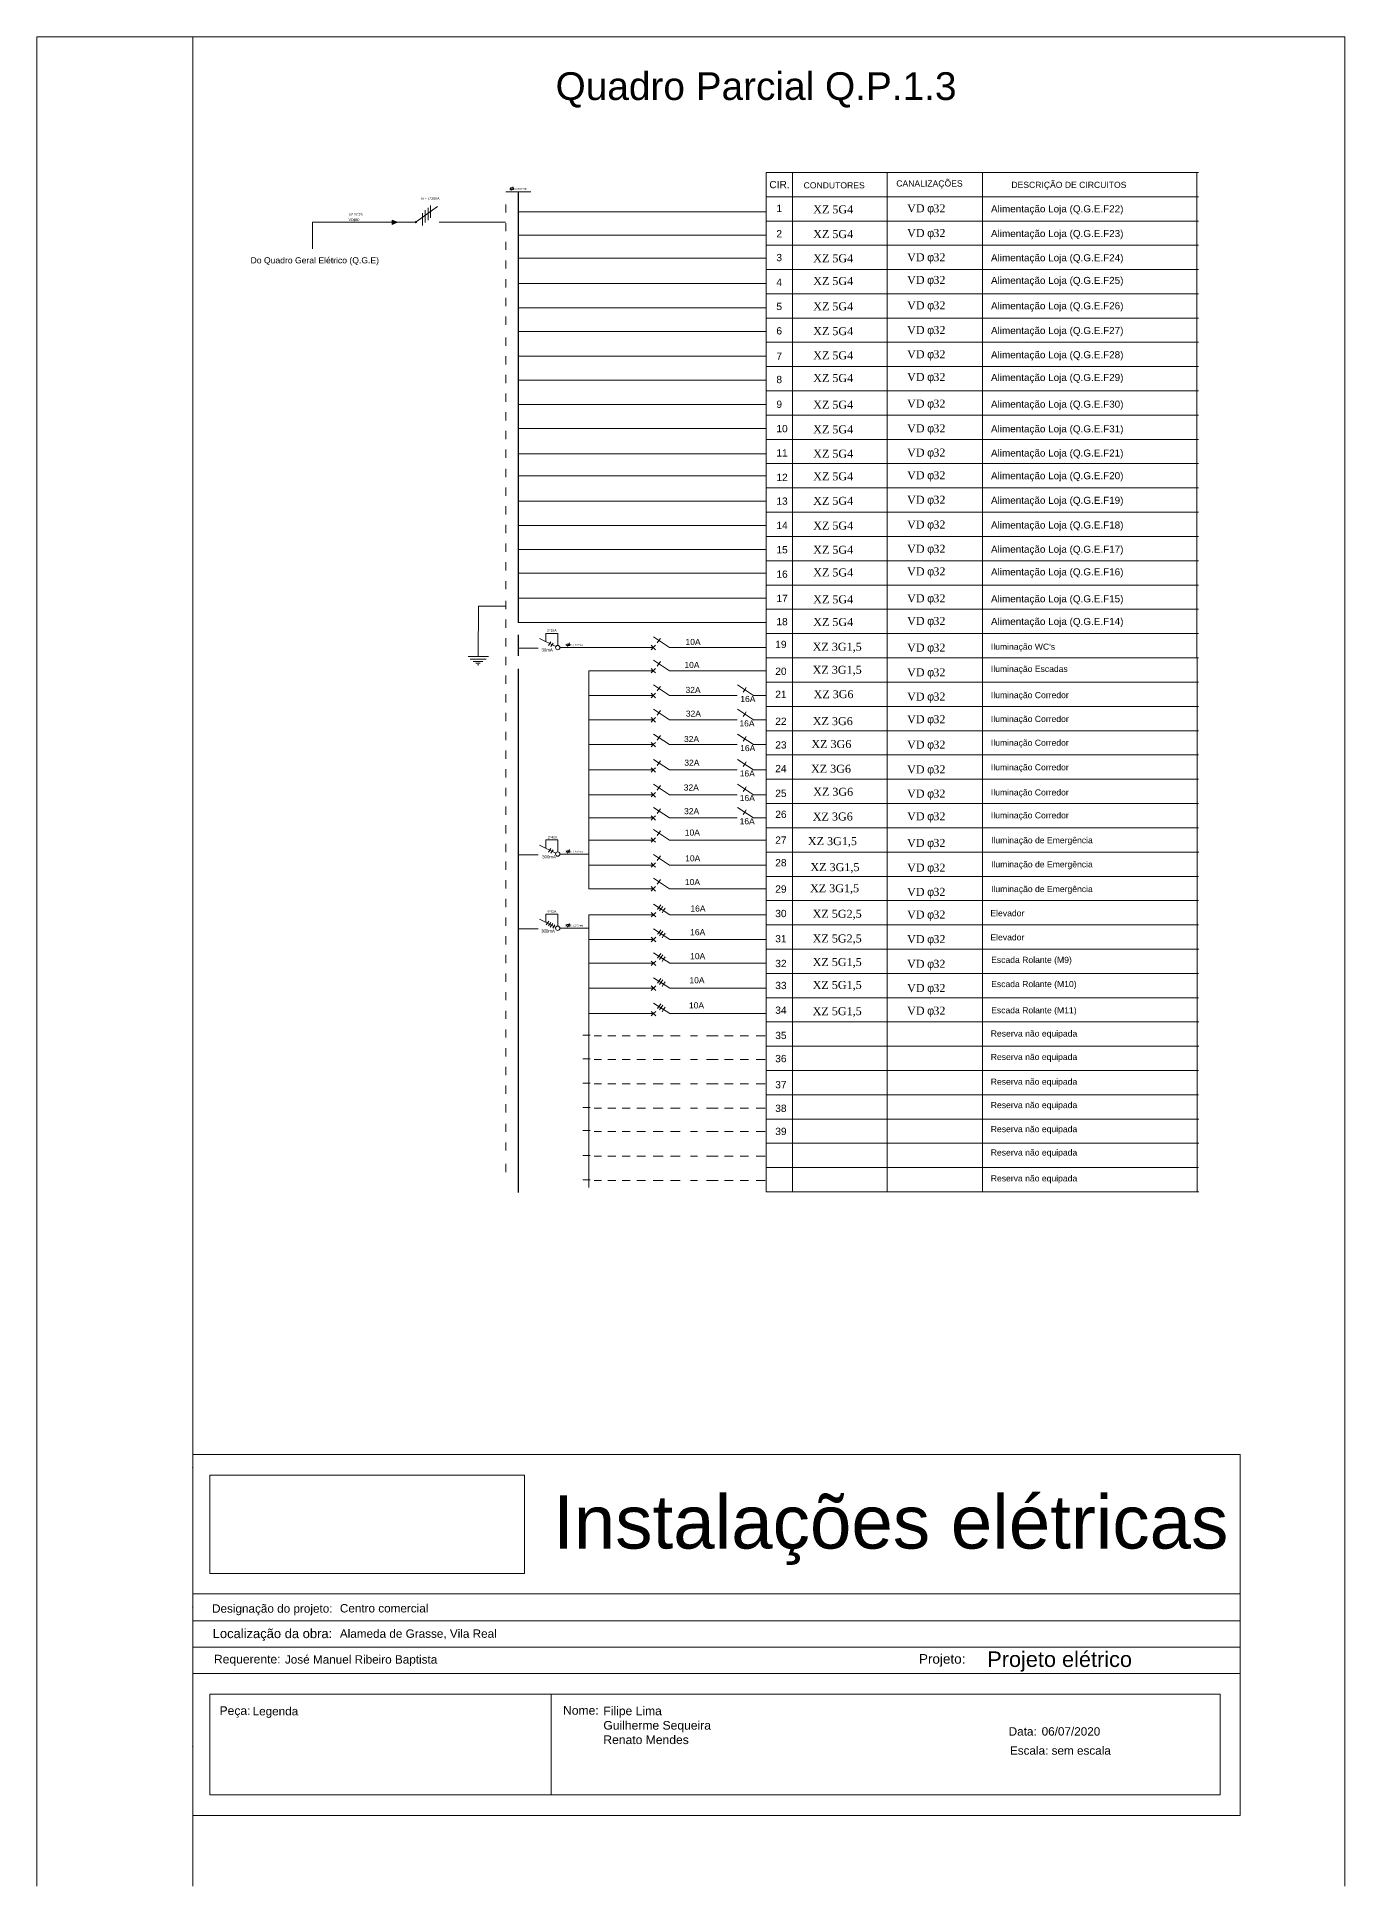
# Model space of a CAD drawing. Extents: x -17539 to 1421, y -3169 to 802964.
# Drawn here: x 628 to 649, y 347.31 to 377.01 of the extents above; entities that cross this region are included whole.
import ezdxf
from ezdxf.enums import TextEntityAlignment as Align

# ---------------------------------------------------------------- set-up
doc = ezdxf.new("R2010")
doc.units = 0
doc.header["$LTSCALE"] = 25
doc.header["$MEASUREMENT"] = 0
doc.linetypes.add('TRACO_PONTO', pattern=[500, 300, -100, 0.1, -99.9])
doc.layers.get('0').update_dxf_attribs({"lineweight": 9})
doc.styles.add('MtXpl_Symbol', font='symbol.ttf')
doc.styles.add('MtXpl_Times_New_Roma', font='times.ttf')
doc.styles.add('ROMANS', font='arial.ttf')
doc.styles.get("Standard").update_dxf_attribs({"font": 'arial.ttf'})

msp = doc.modelspace()

# ---------------------------------------------------------------- hatches: boundary and pattern name
h = msp.add_hatch(color=256)
h.dxf.hatch_style = 1
h.paths.add_polyline_path([(633.705, 374.068), (633.705, 373.997), (633.79, 374.034)])

# ---------------------------------------------------------------- linework, layer by layer
for p, q in [((628.002, 377.009), (628.002, 347.309)), ((628.002, 377.009), (649.002, 377.009)), ((630.502, 377.009), (630.502, 347.309)), ((649.002, 377.009), (649.002, 347.309)), ((639.71, 374.834), (646.651, 374.834)), ((639.71, 374.834), (639.71, 373.274)), ((640.13, 374.835), (640.13, 373.256)), ((641.652, 374.824), (641.652, 373.256)), ((643.18, 374.834), (643.18, 373.274)), ((646.625, 374.834), (646.625, 373.274)), ((635.53, 374.52), (635.933, 374.52)), ((635.651, 374.584), (635.603, 374.584)), ((635.603, 374.56), (635.603, 374.584)), ((635.603, 374.56), (635.651, 374.561)), ((635.613, 374.545), (635.644, 374.604)), ((635.651, 374.561), (635.651, 374.585)), ((634.09, 374.04), (634.434, 374.284)), ((634.235, 374.229), (634.235, 374.031)), ((634.28, 374.266), (634.28, 374.068)), ((634.319, 374.303), (634.319, 374.105)), ((635.527, 374.32), (635.527, 374.188)), ((639.71, 374.443), (646.651, 374.443)), ((639.93, 374.443), (646.651, 374.443)), ((633.705, 374.034), (632.425, 374.034)), ((632.425, 374.034), (632.425, 373.608)), ((633.705, 374.068), (633.705, 373.997)), ((633.705, 374.068), (633.79, 374.034)), ((633.705, 373.997), (633.79, 374.034)), ((633.946, 374.034), (633.79, 374.034)), ((634.189, 374.18), (634.189, 373.981)), ((635.527, 374.02), (635.527, 373.888)), ((639.711, 374.199), (635.727, 374.199)), ((639.71, 374.053), (646.651, 374.053)), ((635.527, 373.72), (635.527, 373.588)), ((638.401, 373.828), (635.727, 373.828)), ((639.711, 373.828), (638.401, 373.828)), ((639.71, 373.664), (646.652, 373.664)), ((635.527, 373.42), (635.527, 373.288)), ((638.401, 373.457), (635.727, 373.457)), ((639.711, 373.457), (638.401, 373.457)), ((635.527, 373.12), (635.527, 372.988)), ((638.401, 373.049), (635.727, 373.049)), ((639.711, 373.049), (638.401, 373.049)), ((639.71, 373.274), (646.652, 373.274)), ((639.71, 373.274), (639.71, 371.715)), ((640.13, 373.276), (640.13, 371.697)), ((641.652, 373.264), (641.652, 371.697)), ((643.18, 373.274), (643.18, 371.715)), ((646.625, 373.274), (646.625, 371.715)), ((635.527, 372.82), (635.527, 372.688)), ((639.71, 372.883), (646.651, 372.883)), ((639.93, 372.883), (646.651, 372.883)), ((635.527, 372.52), (635.527, 372.388)), ((638.401, 372.66), (635.727, 372.66)), ((639.711, 372.66), (638.401, 372.66)), ((639.71, 372.494), (646.651, 372.494)), ((635.527, 372.184), (635.527, 372.051)), ((638.401, 372.28), (635.727, 372.28)), ((639.711, 372.28), (638.401, 372.28)), ((635.527, 371.884), (635.527, 371.751)), ((638.401, 371.88), (635.727, 371.88)), ((639.711, 371.88), (638.401, 371.88)), ((639.71, 372.105), (646.652, 372.105)), ((635.527, 371.584), (635.527, 371.451)), ((639.71, 371.715), (646.652, 371.715)), ((639.71, 371.715), (639.71, 370.156)), ((640.13, 371.717), (640.13, 370.137)), ((641.652, 371.705), (641.652, 370.137)), ((643.18, 371.715), (643.18, 370.156)), ((646.625, 371.715), (646.625, 370.156)), ((635.527, 371.284), (635.527, 371.151)), ((638.401, 371.498), (635.727, 371.498)), ((639.711, 371.498), (638.401, 371.498)), ((639.71, 371.324), (646.651, 371.324)), ((639.93, 371.324), (646.651, 371.324)), ((635.527, 370.984), (635.527, 370.851)), ((638.401, 371.106), (635.727, 371.106)), ((639.711, 371.106), (638.401, 371.106)), ((635.527, 370.684), (635.527, 370.551)), ((638.401, 370.718), (635.727, 370.718)), ((639.711, 370.718), (638.401, 370.718)), ((639.71, 370.935), (646.651, 370.935)), ((635.527, 370.384), (635.527, 370.251)), ((639.71, 370.545), (646.652, 370.545)), ((635.527, 370.071), (635.527, 369.938)), ((638.401, 370.311), (635.727, 370.311)), ((639.711, 370.311), (638.401, 370.311)), ((639.71, 370.156), (646.652, 370.156)), ((639.71, 370.156), (639.71, 368.596)), ((640.13, 370.157), (640.13, 368.578)), ((641.652, 370.145), (641.652, 368.578)), ((643.18, 370.156), (643.18, 368.596)), ((646.625, 370.156), (646.625, 368.596)), ((635.527, 369.771), (635.527, 369.638)), ((638.401, 369.958), (635.727, 369.958)), ((639.711, 369.958), (638.401, 369.958)), ((635.527, 369.471), (635.527, 369.338)), ((638.401, 369.553), (635.727, 369.553)), ((639.711, 369.553), (638.401, 369.553)), ((639.71, 369.765), (646.651, 369.765)), ((639.93, 369.765), (646.651, 369.765)), ((639.71, 369.375), (646.652, 369.375)), ((635.527, 369.171), (635.527, 369.038)), ((638.401, 369.164), (635.727, 369.164)), ((639.711, 369.164), (638.401, 369.164)), ((639.71, 368.986), (646.652, 368.986)), ((635.527, 368.871), (635.527, 368.738)), ((638.401, 368.777), (635.727, 368.777)), ((639.711, 368.777), (638.401, 368.777)), ((639.71, 368.596), (646.652, 368.596)), ((639.71, 368.596), (639.71, 367.037)), ((640.13, 368.598), (640.13, 367.019)), ((641.652, 368.586), (641.652, 367.019)), ((643.18, 368.596), (643.18, 367.037)), ((646.625, 368.596), (646.625, 367.037)), ((635.527, 368.571), (635.527, 368.438)), ((638.401, 368.395), (635.727, 368.395)), ((639.711, 368.395), (638.401, 368.395)), ((635.527, 368.271), (635.527, 368.138)), ((638.401, 367.996), (635.727, 367.996)), ((639.711, 367.996), (638.401, 367.996)), ((639.71, 368.205), (646.651, 368.205)), ((639.93, 368.205), (646.651, 368.205)), ((635.086, 367.058), (635.091, 367.868)), ((635.091, 367.868), (635.528, 367.868)), ((635.527, 367.952), (635.527, 367.819)), ((639.71, 367.816), (646.652, 367.816)), ((635.527, 367.652), (635.527, 367.519)), ((638.401, 367.607), (635.727, 367.607)), ((636.172, 367.297), (636.172, 367.429)), ((636.172, 367.429), (636.362, 367.429)), ((636.362, 367.429), (636.362, 367.236)), ((639.711, 367.607), (638.401, 367.607)), ((639.71, 367.426), (646.652, 367.426)), ((635.527, 367.352), (635.527, 367.219)), ((635.725, 367.192), (636.047, 367.192)), ((636.333, 367.217), (636.068, 367.348)), ((636.254, 367.292), (636.213, 367.234)), ((636.288, 367.273), (636.253, 367.219)), ((636.398, 367.202), (636.864, 367.202)), ((636.556, 367.258), (636.508, 367.258)), ((636.508, 367.234), (636.508, 367.258)), ((636.508, 367.234), (636.556, 367.234)), ((636.518, 367.219), (636.55, 367.277)), ((636.556, 367.234), (636.556, 367.258)), ((636.864, 367.202), (637.641, 367.202)), ((637.639, 367.203), (637.897, 367.203)), ((637.897, 367.203), (637.861, 367.239)), ((637.897, 367.203), (637.861, 367.167)), ((637.873, 367.179), (637.873, 367.179)), ((637.873, 367.179), (637.873, 367.179)), ((637.873, 367.179), (637.873, 367.179)), ((637.873, 367.179), (637.873, 367.179)), ((637.897, 367.203), (637.933, 367.239)), ((637.897, 367.203), (637.933, 367.166)), ((638.158, 367.203), (637.9, 367.372)), ((637.984, 367.313), (637.959, 367.277)), ((637.984, 367.313), (638.011, 367.35)), ((638.158, 367.203), (638.401, 367.203)), ((639.711, 367.203), (638.401, 367.203)), ((634.922, 367.058), (635.25, 367.058)), ((634.958, 367.015), (635.213, 367.015)), ((635.005, 366.98), (635.162, 366.98)), ((635.049, 366.95), (635.119, 366.95)), ((635.073, 366.922), (635.097, 366.922)), ((635.527, 367.052), (635.527, 366.919)), ((636.864, 366.83), (637.641, 366.83)), ((636.864, 366.83), (636.864, 363.327)), ((637.639, 366.83), (637.897, 366.83)), ((637.897, 366.83), (637.861, 366.866)), ((637.897, 366.83), (637.861, 366.794)), ((637.873, 366.807), (637.873, 366.807)), ((637.873, 366.807), (637.873, 366.807)), ((637.873, 366.807), (637.873, 366.807)), ((637.873, 366.807), (637.873, 366.807)), ((637.897, 366.83), (637.933, 366.866)), ((637.897, 366.83), (637.933, 366.794)), ((638.158, 366.83), (637.9, 366.999)), ((637.984, 366.941), (637.959, 366.904)), ((637.984, 366.941), (638.011, 366.978)), ((638.158, 366.83), (639.505, 366.83)), ((639.505, 366.83), (639.709, 366.83)), ((639.71, 367.037), (646.652, 367.037)), ((639.71, 367.037), (639.71, 365.477)), ((640.13, 367.038), (640.13, 365.459)), ((641.652, 367.027), (641.652, 365.459)), ((643.181, 367.037), (643.181, 365.477)), ((646.626, 367.037), (646.626, 365.477)), ((635.527, 366.752), (635.527, 366.619)), ((638.158, 366.432), (637.9, 366.601)), ((637.984, 366.542), (637.959, 366.506)), ((637.984, 366.542), (638.011, 366.579)), ((639.505, 366.432), (639.247, 366.601)), ((639.364, 366.523), (639.339, 366.486)), ((639.364, 366.523), (639.39, 366.559)), ((639.71, 366.646), (646.651, 366.646)), ((639.93, 366.646), (646.651, 366.646)), ((635.527, 366.452), (635.527, 366.319)), ((636.864, 366.431), (637.641, 366.431)), ((637.639, 366.432), (637.897, 366.432)), ((637.897, 366.432), (637.861, 366.468)), ((637.897, 366.432), (637.861, 366.396)), ((637.873, 366.408), (637.873, 366.408)), ((637.873, 366.408), (637.873, 366.408)), ((637.873, 366.408), (637.873, 366.408)), ((637.873, 366.408), (637.873, 366.408)), ((637.897, 366.432), (637.933, 366.468)), ((637.897, 366.432), (637.933, 366.395)), ((638.158, 366.042), (637.9, 366.211)), ((638.158, 366.432), (638.401, 366.432)), ((639.244, 366.432), (638.401, 366.432)), ((639.505, 366.042), (639.247, 366.211)), ((639.505, 366.432), (639.706, 366.432)), ((639.71, 366.256), (646.652, 366.256)), ((635.527, 366.152), (635.527, 366.019)), ((636.864, 366.041), (637.641, 366.041)), ((637.639, 366.042), (637.897, 366.042)), ((637.897, 366.042), (637.861, 366.078)), ((637.897, 366.042), (637.861, 366.006)), ((637.873, 366.018), (637.873, 366.018)), ((637.873, 366.018), (637.873, 366.018)), ((637.873, 366.018), (637.873, 366.018)), ((637.873, 366.018), (637.873, 366.018)), ((637.897, 366.042), (637.933, 366.078)), ((637.897, 366.042), (637.933, 366.006)), ((637.984, 366.152), (637.959, 366.116)), ((637.984, 366.152), (638.011, 366.189)), ((638.158, 366.042), (638.401, 366.042)), ((639.244, 366.042), (638.401, 366.042)), ((639.364, 366.133), (639.339, 366.096)), ((639.364, 366.133), (639.39, 366.17)), ((639.505, 366.042), (639.709, 366.042)), ((635.527, 365.848), (635.527, 365.716)), ((636.864, 365.643), (637.641, 365.643)), ((637.639, 365.643), (637.897, 365.643)), ((637.897, 365.643), (637.861, 365.679)), ((637.897, 365.643), (637.861, 365.607)), ((637.873, 365.62), (637.873, 365.62)), ((637.873, 365.62), (637.873, 365.62)), ((637.873, 365.62), (637.873, 365.62)), ((637.873, 365.62), (637.873, 365.62)), ((637.897, 365.643), (637.933, 365.679)), ((637.897, 365.643), (637.933, 365.607)), ((638.158, 365.643), (637.9, 365.813)), ((637.984, 365.754), (637.959, 365.717)), ((637.984, 365.754), (638.011, 365.791)), ((638.158, 365.643), (638.401, 365.643)), ((639.244, 365.643), (638.401, 365.643)), ((639.505, 365.643), (639.247, 365.813)), ((639.364, 365.734), (639.339, 365.698)), ((639.364, 365.734), (639.39, 365.771)), ((639.505, 365.643), (639.709, 365.643)), ((639.71, 365.867), (646.652, 365.867)), ((635.527, 365.548), (635.527, 365.416)), ((638.158, 365.236), (637.9, 365.405)), ((637.984, 365.347), (637.959, 365.31)), ((637.984, 365.347), (638.011, 365.384)), ((639.505, 365.236), (639.247, 365.405)), ((639.364, 365.327), (639.339, 365.291)), ((639.364, 365.327), (639.39, 365.364)), ((639.71, 365.477), (646.652, 365.477)), ((639.71, 365.477), (639.71, 363.918)), ((640.13, 365.479), (640.13, 363.9)), ((641.652, 365.467), (641.652, 363.9)), ((643.181, 365.477), (643.181, 363.918)), ((646.626, 365.477), (646.626, 363.918)), ((635.527, 365.248), (635.527, 365.116)), ((636.864, 365.236), (637.641, 365.236)), ((637.639, 365.236), (637.897, 365.236)), ((637.897, 365.236), (637.861, 365.272)), ((637.897, 365.236), (637.861, 365.2)), ((637.873, 365.213), (637.873, 365.213)), ((637.873, 365.213), (637.873, 365.213)), ((637.873, 365.213), (637.873, 365.213)), ((637.873, 365.213), (637.873, 365.213)), ((637.897, 365.236), (637.933, 365.272)), ((637.897, 365.236), (637.933, 365.2)), ((638.158, 365.236), (638.401, 365.236)), ((639.244, 365.236), (638.401, 365.236)), ((639.505, 365.236), (639.706, 365.236)), ((639.71, 365.086), (646.652, 365.086)), ((639.93, 365.086), (646.652, 365.086)), ((635.527, 364.948), (635.527, 364.816)), ((636.864, 364.837), (637.641, 364.837)), ((637.639, 364.838), (637.897, 364.838)), ((637.897, 364.838), (637.861, 364.874)), ((637.897, 364.838), (637.861, 364.802)), ((637.873, 364.814), (637.873, 364.814)), ((637.873, 364.814), (637.873, 364.814)), ((637.873, 364.814), (637.873, 364.814)), ((637.873, 364.814), (637.873, 364.814)), ((637.897, 364.838), (637.933, 364.874)), ((637.897, 364.838), (637.933, 364.801)), ((638.158, 364.838), (637.9, 365.007)), ((637.984, 364.948), (637.959, 364.912)), ((637.984, 364.948), (638.011, 364.985)), ((638.158, 364.838), (638.401, 364.838)), ((639.244, 364.838), (638.401, 364.838)), ((639.505, 364.838), (639.247, 365.007)), ((639.364, 364.929), (639.339, 364.892)), ((639.364, 364.929), (639.39, 364.965)), ((639.505, 364.838), (639.709, 364.838)), ((635.527, 364.648), (635.527, 364.516)), ((636.864, 364.465), (637.641, 364.465)), ((637.639, 364.465), (637.897, 364.465)), ((637.897, 364.465), (637.861, 364.501)), ((637.897, 364.465), (637.861, 364.429)), ((637.873, 364.442), (637.873, 364.442)), ((637.873, 364.442), (637.873, 364.442)), ((637.873, 364.442), (637.873, 364.442)), ((637.873, 364.442), (637.873, 364.442)), ((637.897, 364.465), (637.933, 364.501)), ((637.897, 364.465), (637.933, 364.429)), ((638.158, 364.465), (637.9, 364.634)), ((637.984, 364.576), (637.959, 364.539)), ((637.984, 364.576), (638.011, 364.613)), ((638.158, 364.465), (638.401, 364.465)), ((639.244, 364.465), (638.401, 364.465)), ((639.505, 364.465), (639.247, 364.634)), ((639.364, 364.556), (639.339, 364.52)), ((639.364, 364.556), (639.39, 364.593)), ((639.505, 364.465), (639.712, 364.465)), ((639.71, 364.697), (646.652, 364.697)), ((635.527, 364.348), (635.527, 364.216)), ((637.897, 364.11), (637.861, 364.146)), ((637.897, 364.11), (637.933, 364.146)), ((638.158, 364.11), (637.9, 364.279)), ((637.984, 364.221), (637.959, 364.184)), ((637.984, 364.221), (638.011, 364.257)), ((639.71, 364.307), (646.652, 364.307)), ((635.527, 364.048), (635.527, 363.916)), ((635.725, 363.874), (636.047, 363.874)), ((636.333, 363.9), (636.068, 364.03)), ((636.172, 363.979), (636.172, 364.112)), ((636.172, 364.112), (636.362, 364.112)), ((636.254, 363.974), (636.213, 363.917)), ((636.288, 363.955), (636.253, 363.902)), ((636.362, 364.112), (636.362, 363.919)), ((636.398, 363.885), (636.864, 363.885)), ((636.556, 363.937), (636.508, 363.937)), ((636.508, 363.913), (636.508, 363.937)), ((636.508, 363.913), (636.556, 363.913)), ((636.518, 363.898), (636.55, 363.957)), ((636.556, 363.913), (636.556, 363.937)), ((636.864, 364.109), (637.641, 364.11)), ((637.639, 364.11), (637.897, 364.11)), ((637.897, 364.11), (637.861, 364.074)), ((637.873, 364.087), (637.873, 364.087)), ((637.873, 364.087), (637.873, 364.087)), ((637.873, 364.087), (637.873, 364.087)), ((637.873, 364.087), (637.873, 364.087)), ((637.897, 364.11), (637.933, 364.074)), ((638.158, 363.708), (637.9, 363.878)), ((637.984, 363.819), (638.011, 363.856)), ((638.158, 364.11), (638.401, 364.11)), ((639.711, 364.11), (638.401, 364.11)), ((639.71, 363.918), (646.653, 363.918)), ((639.71, 363.918), (639.71, 362.359)), ((640.13, 363.92), (640.13, 362.34)), ((641.652, 363.908), (641.652, 362.34)), ((643.181, 363.918), (643.181, 362.359)), ((646.626, 363.918), (646.626, 362.359)), ((635.527, 363.764), (635.527, 363.632)), ((636.864, 363.708), (637.641, 363.708)), ((637.639, 363.708), (637.897, 363.708)), ((637.897, 363.708), (637.861, 363.744)), ((637.897, 363.708), (637.861, 363.673)), ((637.873, 363.685), (637.873, 363.685)), ((637.873, 363.685), (637.873, 363.685)), ((637.873, 363.685), (637.873, 363.685)), ((637.873, 363.685), (637.873, 363.685)), ((637.897, 363.708), (637.933, 363.744)), ((637.897, 363.708), (637.933, 363.672)), ((637.984, 363.819), (637.959, 363.782)), ((638.158, 363.708), (638.401, 363.708)), ((639.711, 363.708), (638.401, 363.708)), ((635.527, 363.464), (635.527, 363.332)), ((636.864, 363.327), (637.641, 363.327)), ((637.639, 363.327), (637.897, 363.327)), ((637.897, 363.327), (637.861, 363.363)), ((637.897, 363.327), (637.861, 363.291)), ((637.873, 363.304), (637.873, 363.304)), ((637.873, 363.304), (637.873, 363.304)), ((637.873, 363.304), (637.873, 363.304)), ((637.873, 363.304), (637.873, 363.304)), ((637.897, 363.327), (637.933, 363.363)), ((637.897, 363.327), (637.933, 363.291)), ((638.158, 363.327), (637.9, 363.496)), ((637.984, 363.438), (637.959, 363.401)), ((637.984, 363.438), (638.011, 363.475)), ((638.158, 363.327), (638.401, 363.327)), ((639.711, 363.327), (638.401, 363.327)), ((639.711, 363.527), (646.652, 363.527)), ((639.931, 363.527), (646.652, 363.527)), ((635.527, 363.164), (635.527, 363.032)), ((637.898, 362.911), (637.863, 362.947)), ((637.898, 362.911), (637.935, 362.947)), ((638.16, 362.911), (637.902, 363.08)), ((637.989, 363.031), (637.964, 362.995)), ((637.989, 363.031), (638.016, 363.068)), ((638.023, 363.008), (637.998, 362.971)), ((638.023, 363.008), (638.05, 363.045)), ((638.063, 362.977), (638.037, 362.941)), ((638.063, 362.977), (638.089, 363.014)), ((639.711, 363.138), (646.652, 363.138)), ((635.527, 362.864), (635.527, 362.732)), ((635.725, 362.682), (636.047, 362.682)), ((636.333, 362.708), (636.068, 362.838)), ((636.172, 362.787), (636.172, 362.92)), ((636.172, 362.92), (636.362, 362.92)), ((636.217, 362.805), (636.176, 362.747)), ((636.25, 362.786), (636.215, 362.732)), ((636.283, 362.768), (636.242, 362.711)), ((636.316, 362.749), (636.282, 362.696)), ((636.362, 362.92), (636.362, 362.727)), ((636.398, 362.693), (636.864, 362.693)), ((636.556, 362.751), (636.508, 362.751)), ((636.508, 362.727), (636.508, 362.751)), ((636.508, 362.727), (636.556, 362.728)), ((636.518, 362.712), (636.55, 362.771)), ((636.556, 362.728), (636.556, 362.752)), ((636.864, 362.911), (637.641, 362.911)), ((636.864, 362.911), (636.864, 358.53)), ((637.641, 362.911), (637.898, 362.911)), ((637.898, 362.911), (637.863, 362.875)), ((637.875, 362.887), (637.875, 362.887)), ((637.875, 362.887), (637.875, 362.887)), ((637.875, 362.887), (637.875, 362.887)), ((637.875, 362.887), (637.875, 362.887)), ((637.898, 362.911), (637.935, 362.875)), ((638.16, 362.512), (637.902, 362.682)), ((637.989, 362.633), (638.016, 362.669)), ((638.023, 362.609), (638.05, 362.646)), ((638.16, 362.911), (638.403, 362.911)), ((639.711, 362.911), (638.401, 362.911)), ((639.711, 362.748), (646.652, 362.748)), ((635.527, 362.564), (635.527, 362.432)), ((636.864, 362.512), (637.641, 362.512)), ((637.641, 362.512), (637.898, 362.512)), ((637.898, 362.512), (637.863, 362.548)), ((637.898, 362.512), (637.863, 362.477)), ((637.875, 362.489), (637.875, 362.489)), ((637.875, 362.489), (637.875, 362.489)), ((637.875, 362.489), (637.875, 362.489)), ((637.875, 362.489), (637.875, 362.489)), ((637.898, 362.512), (637.935, 362.548)), ((637.898, 362.512), (637.935, 362.476)), ((637.989, 362.633), (637.964, 362.596)), ((638.023, 362.609), (637.998, 362.573)), ((638.063, 362.579), (638.037, 362.542)), ((638.063, 362.579), (638.089, 362.616)), ((638.16, 362.512), (638.403, 362.512)), ((639.711, 362.513), (638.401, 362.513)), ((639.711, 362.359), (646.653, 362.359)), ((639.711, 362.359), (639.711, 360.799)), ((640.13, 362.36), (640.13, 360.781)), ((641.653, 362.348), (641.653, 360.781)), ((643.181, 362.359), (643.181, 360.799)), ((646.626, 362.359), (646.626, 360.799)), ((635.527, 362.264), (635.527, 362.132)), ((636.864, 362.131), (637.641, 362.131)), ((637.641, 362.131), (637.898, 362.131)), ((637.898, 362.131), (637.863, 362.167)), ((637.898, 362.131), (637.863, 362.095)), ((637.875, 362.108), (637.875, 362.108)), ((637.875, 362.108), (637.875, 362.108)), ((637.875, 362.108), (637.875, 362.108)), ((637.875, 362.108), (637.875, 362.108)), ((637.898, 362.131), (637.935, 362.167)), ((637.898, 362.131), (637.935, 362.095)), ((638.16, 362.131), (637.902, 362.301)), ((637.989, 362.251), (637.964, 362.215)), ((637.989, 362.251), (638.016, 362.288)), ((638.023, 362.228), (637.998, 362.192)), ((638.023, 362.228), (638.05, 362.265)), ((638.063, 362.198), (638.037, 362.161)), ((638.063, 362.198), (638.089, 362.235)), ((638.16, 362.131), (638.403, 362.131)), ((639.711, 362.132), (638.401, 362.132)), ((635.527, 361.964), (635.527, 361.832)), ((637.898, 361.73), (637.863, 361.766)), ((637.898, 361.73), (637.935, 361.766)), ((638.16, 361.73), (637.902, 361.899)), ((637.989, 361.85), (637.964, 361.813)), ((637.989, 361.85), (638.016, 361.887)), ((638.023, 361.827), (637.998, 361.79)), ((638.023, 361.827), (638.05, 361.863)), ((638.063, 361.796), (638.037, 361.76)), ((638.063, 361.796), (638.089, 361.833)), ((639.711, 361.968), (646.652, 361.968)), ((639.931, 361.968), (646.652, 361.968)), ((635.527, 361.669), (635.527, 361.536)), ((636.864, 361.729), (637.641, 361.73)), ((637.641, 361.73), (637.898, 361.73)), ((637.898, 361.73), (637.863, 361.694)), ((637.875, 361.706), (637.875, 361.706)), ((637.875, 361.706), (637.875, 361.706)), ((637.875, 361.706), (637.875, 361.706)), ((637.875, 361.706), (637.875, 361.706)), ((637.898, 361.73), (637.935, 361.693)), ((638.16, 361.322), (637.902, 361.492)), ((637.989, 361.443), (638.016, 361.479)), ((638.023, 361.419), (638.05, 361.456)), ((638.16, 361.73), (638.403, 361.73)), ((639.711, 361.73), (638.401, 361.73)), ((639.711, 361.578), (646.652, 361.578)), ((635.527, 361.369), (635.527, 361.236)), ((636.864, 361.322), (637.641, 361.322)), ((637.641, 361.322), (637.898, 361.322)), ((637.898, 361.322), (637.863, 361.358)), ((637.898, 361.322), (637.863, 361.287)), ((637.875, 361.299), (637.875, 361.299)), ((637.875, 361.299), (637.875, 361.299)), ((637.875, 361.299), (637.875, 361.299)), ((637.875, 361.299), (637.875, 361.299)), ((637.898, 361.322), (637.935, 361.358)), ((637.898, 361.322), (637.935, 361.286)), ((637.989, 361.443), (637.964, 361.406)), ((638.023, 361.419), (637.998, 361.383)), ((638.063, 361.389), (638.037, 361.352)), ((638.063, 361.389), (638.089, 361.426)), ((638.16, 361.322), (638.403, 361.322)), ((639.711, 361.323), (638.401, 361.323)), ((639.711, 361.189), (646.653, 361.189)), ((635.527, 361.069), (635.527, 360.936)), ((636.885, 360.976), (636.768, 360.976)), ((637.063, 360.963), (636.945, 360.963)), ((637.295, 360.963), (637.165, 360.963)), ((637.528, 360.963), (637.396, 360.963)), ((637.772, 360.963), (637.63, 360.963)), ((638.057, 360.963), (637.894, 360.963)), ((638.33, 360.963), (638.174, 360.963)), ((638.607, 360.963), (638.495, 360.963)), ((638.936, 360.963), (638.752, 360.963)), ((639.181, 360.963), (639.041, 360.963)), ((639.426, 360.963), (639.29, 360.963)), ((639.695, 360.963), (639.551, 360.963)), ((635.527, 360.769), (635.527, 360.636)), ((636.885, 360.598), (636.768, 360.598)), ((637.063, 360.586), (636.945, 360.586)), ((637.295, 360.586), (637.165, 360.586)), ((637.528, 360.586), (637.396, 360.586)), ((637.772, 360.586), (637.63, 360.586)), ((638.057, 360.586), (637.894, 360.586)), ((638.33, 360.586), (638.174, 360.586)), ((638.607, 360.586), (638.495, 360.586)), ((638.936, 360.586), (638.752, 360.586)), ((639.181, 360.586), (639.041, 360.586)), ((639.426, 360.586), (639.29, 360.586)), ((639.695, 360.586), (639.551, 360.586)), ((639.711, 360.799), (646.653, 360.799)), ((639.711, 360.799), (639.711, 358.459)), ((640.131, 360.801), (640.131, 358.459)), ((641.653, 360.789), (641.653, 358.459)), ((643.181, 360.799), (643.181, 358.459)), ((646.626, 360.799), (646.626, 358.459)), ((635.527, 360.469), (635.527, 360.336)), ((639.711, 360.408), (646.652, 360.408)), ((639.931, 360.408), (646.652, 360.408)), ((635.527, 360.169), (635.527, 360.036)), ((636.885, 360.206), (636.768, 360.206)), ((637.063, 360.194), (636.945, 360.194)), ((637.295, 360.194), (637.165, 360.194)), ((637.528, 360.194), (637.396, 360.194)), ((637.772, 360.194), (637.63, 360.194)), ((638.057, 360.194), (637.894, 360.194)), ((638.33, 360.194), (638.174, 360.194)), ((638.607, 360.194), (638.495, 360.194)), ((638.936, 360.194), (638.752, 360.194)), ((639.181, 360.194), (639.041, 360.194)), ((639.426, 360.194), (639.29, 360.194)), ((639.695, 360.194), (639.551, 360.194)), ((639.711, 360.019), (646.652, 360.019)), ((635.527, 359.869), (635.527, 359.736)), ((636.885, 359.814), (636.768, 359.814)), ((637.063, 359.802), (636.945, 359.802)), ((637.295, 359.802), (637.165, 359.802)), ((637.528, 359.802), (637.396, 359.802)), ((637.772, 359.802), (637.63, 359.802)), ((638.057, 359.802), (637.894, 359.802)), ((638.33, 359.802), (638.174, 359.802)), ((638.607, 359.802), (638.495, 359.802)), ((638.936, 359.802), (638.752, 359.802)), ((639.181, 359.802), (639.041, 359.802)), ((639.426, 359.802), (639.29, 359.802)), ((639.695, 359.802), (639.551, 359.802)), ((635.527, 359.554), (635.527, 359.421)), ((636.885, 359.444), (636.768, 359.444)), ((637.063, 359.431), (636.945, 359.431)), ((637.295, 359.431), (637.165, 359.431)), ((637.528, 359.431), (637.396, 359.431)), ((637.772, 359.431), (637.63, 359.431)), ((638.057, 359.431), (637.894, 359.431)), ((638.33, 359.431), (638.174, 359.431)), ((638.607, 359.431), (638.495, 359.431)), ((638.936, 359.431), (638.752, 359.431)), ((639.181, 359.431), (639.041, 359.431)), ((639.426, 359.431), (639.29, 359.431)), ((639.695, 359.431), (639.551, 359.431)), ((639.711, 359.629), (646.653, 359.629)), ((635.527, 359.254), (635.527, 359.121)), ((639.711, 359.24), (646.653, 359.24)), ((635.527, 358.91), (635.527, 358.778)), ((636.885, 359.044), (636.768, 359.044)), ((637.063, 359.032), (636.945, 359.032)), ((637.295, 359.032), (637.165, 359.032)), ((637.528, 359.032), (637.396, 359.032)), ((637.772, 359.032), (637.63, 359.032)), ((638.057, 359.032), (637.894, 359.032)), ((638.33, 359.032), (638.174, 359.032)), ((638.607, 359.032), (638.495, 359.032)), ((638.936, 359.032), (638.752, 359.032)), ((639.181, 359.032), (639.041, 359.032)), ((639.426, 359.032), (639.29, 359.032)), ((639.695, 359.032), (639.551, 359.032)), ((639.711, 358.849), (646.652, 358.849)), ((639.931, 358.849), (646.652, 358.849)), ((636.885, 358.652), (636.768, 358.652)), ((637.063, 358.64), (636.945, 358.64)), ((637.295, 358.64), (637.165, 358.64)), ((637.528, 358.64), (637.396, 358.64)), ((637.772, 358.64), (637.63, 358.64)), ((638.057, 358.64), (637.894, 358.64)), ((638.33, 358.64), (638.174, 358.64)), ((638.607, 358.64), (638.495, 358.64)), ((638.936, 358.64), (638.752, 358.64)), ((639.181, 358.64), (639.041, 358.64)), ((639.426, 358.64), (639.29, 358.64)), ((639.695, 358.64), (639.551, 358.64)), ((639.711, 358.459), (646.653, 358.459)), ((630.502, 354.242), (647.319, 354.242)), ((647.319, 354.242), (647.319, 348.441)), ((630.778, 353.909), (635.827, 353.909)), ((630.778, 353.909), (630.778, 352.331)), ((635.827, 353.909), (635.827, 352.331)), ((630.778, 352.331), (635.827, 352.331)), ((630.502, 352.001), (647.319, 352.001)), ((630.502, 351.571), (647.319, 351.571)), ((630.502, 351.148), (647.319, 351.148)), ((630.502, 350.725), (647.319, 350.725)), ((630.778, 350.392), (646.998, 350.392)), ((630.778, 350.059), (630.778, 350.392)), ((636.256, 350.392), (636.256, 348.774)), ((646.998, 348.774), (646.998, 350.392)), ((630.778, 350.059), (630.778, 348.774)), ((646.998, 348.774), (630.778, 348.774)), ((647.319, 348.441), (630.502, 348.441))]:
    msp.add_line(p, q)
at = {"lineweight": 30}
for p, q in [((635.726, 374.52), (635.727, 367.607)), ((635.726, 367.405), (635.726, 367.067)), ((635.726, 366.861), (635.726, 358.447))]:
    msp.add_line(p, q, dxfattribs=at)
at = {"linetype": 'TRACO_PONTO'}
for p, q in [((634.088, 374.034), (633.946, 374.034)), ((634.46, 374.034), (635.522, 374.034))]:
    msp.add_line(p, q, dxfattribs=at)
for centre, radius in [((634.086, 374.035), 0.0104), ((636.363, 367.202), 0.0342), ((636.363, 363.885), 0.0342), ((636.363, 362.693), 0.0342)]:
    msp.add_circle(centre, radius)
for p in [(630.502, 354.034), (630.502, 351.792), (630.502, 349.551)]:
    msp.add_point(p)

# ---------------------------------------------------------------- texts
at = {"style": 'ROMANS'}
for s, p in [('5      Cu(30X5mm)', (635.722, 374.571)), ('3      Cu(12X2mm)', (636.627, 367.244)), ('3      Cu(12X2mm)', (636.627, 363.924)), ('5      Cu(12X2mm)', (636.627, 362.738))]:
    msp.add_text(s, height=0.02538, dxfattribs=at).set_placement(p, align=Align.MIDDLE_CENTER)
for s, height, style, p in [('CIR.', 0.1168, 'ROMANS', (639.76, 374.58)), ('CONDUTORES', 0.0988, 'ROMANS', (640.31, 374.577)), ('CANALIZAÇÕES', 0.09875, 'ROMANS', (641.798, 374.607)), ('DESCRIÇÃO DE CIRCUITOS', 0.09875, 'ROMANS', (643.646, 374.585)), ('In = 4*200A ', 0.04037, 'ROMANS', (634.168, 374.395)), ('1', 0.117, 'ROMANS', (639.873, 374.198)), ('XZ 5G4', 0.1285, 'MtXpl_Times_New_Roma', (640.464, 374.176)), ('VD ', 0.1285, 'MtXpl_Times_New_Roma', (641.972, 374.193)), ('f', 0.129, 'MtXpl_Symbol', (642.294, 374.193)), ('32', 0.1285, 'MtXpl_Times_New_Roma', (642.393, 374.193)), (' VDϕ50', 0.0404, 'ROMANS', (632.989, 374.054)), (' XZ 5G25', 0.0404, 'ROMANS', (632.989, 374.137)), ('VD ', 0.1285, 'MtXpl_Times_New_Roma', (641.972, 373.796)), ('32', 0.1285, 'MtXpl_Times_New_Roma', (642.393, 373.796)), ('2', 0.117, 'ROMANS', (639.873, 373.79)), ('XZ 5G4', 0.1285, 'MtXpl_Times_New_Roma', (640.464, 373.779)), ('f', 0.129, 'MtXpl_Symbol', (642.294, 373.796)), ('Do Quadro Geral Elétrico (Q.G.E)', 0.09875, 'ROMANS', (631.431, 373.373)), ('3', 0.117, 'ROMANS', (639.873, 373.408)), ('XZ 5G4', 0.1285, 'MtXpl_Times_New_Roma', (640.464, 373.39)), ('VD ', 0.1285, 'MtXpl_Times_New_Roma', (641.972, 373.407)), ('f', 0.129, 'MtXpl_Symbol', (642.294, 373.407)), ('32', 0.1285, 'MtXpl_Times_New_Roma', (642.393, 373.407)), ('4', 0.117, 'ROMANS', (639.873, 373.011)), ('XZ 5G4', 0.1285, 'MtXpl_Times_New_Roma', (640.464, 373.025)), ('VD ', 0.1285, 'MtXpl_Times_New_Roma', (641.972, 373.043)), ('f', 0.129, 'MtXpl_Symbol', (642.294, 373.043)), ('32', 0.1285, 'MtXpl_Times_New_Roma', (642.393, 373.043)), ('5', 0.117, 'ROMANS', (639.873, 372.623)), ('XZ 5G4', 0.1285, 'MtXpl_Times_New_Roma', (640.464, 372.618)), ('VD ', 0.1285, 'MtXpl_Times_New_Roma', (641.972, 372.635)), ('f', 0.129, 'MtXpl_Symbol', (642.294, 372.635)), ('32', 0.1285, 'MtXpl_Times_New_Roma', (642.393, 372.635)), ('6', 0.117, 'ROMANS', (639.873, 372.231)), ('XZ 5G4', 0.1285, 'MtXpl_Times_New_Roma', (640.464, 372.22)), ('VD ', 0.1285, 'MtXpl_Times_New_Roma', (641.972, 372.238)), ('f', 0.129, 'MtXpl_Symbol', (642.294, 372.238)), ('32', 0.1285, 'MtXpl_Times_New_Roma', (642.393, 372.238)), ('7', 0.117, 'ROMANS', (639.873, 371.822)), ('XZ 5G4', 0.1285, 'MtXpl_Times_New_Roma', (640.464, 371.831)), ('VD ', 0.1285, 'MtXpl_Times_New_Roma', (641.972, 371.849)), ('f', 0.129, 'MtXpl_Symbol', (642.294, 371.849)), ('32', 0.1285, 'MtXpl_Times_New_Roma', (642.393, 371.849)), ('8', 0.117, 'ROMANS', (639.873, 371.449)), ('XZ 5G4', 0.1285, 'MtXpl_Times_New_Roma', (640.464, 371.467)), ('VD ', 0.1285, 'MtXpl_Times_New_Roma', (641.972, 371.484)), ('f', 0.129, 'MtXpl_Symbol', (642.294, 371.484)), ('32', 0.1285, 'MtXpl_Times_New_Roma', (642.393, 371.484)), ('9', 0.117, 'ROMANS', (639.873, 371.051)), ('XZ 5G4', 0.1285, 'MtXpl_Times_New_Roma', (640.464, 371.039)), ('VD ', 0.1285, 'MtXpl_Times_New_Roma', (641.972, 371.056)), ('f', 0.129, 'MtXpl_Symbol', (642.294, 371.056)), ('32', 0.1285, 'MtXpl_Times_New_Roma', (642.393, 371.056)), ('10', 0.1168, 'ROMANS', (639.873, 370.66)), ('XZ 5G4', 0.1285, 'MtXpl_Times_New_Roma', (640.464, 370.642)), ('VD ', 0.1285, 'MtXpl_Times_New_Roma', (641.972, 370.659)), ('f', 0.129, 'MtXpl_Symbol', (642.294, 370.659)), ('32', 0.1285, 'MtXpl_Times_New_Roma', (642.393, 370.659)), ('11', 0.1168, 'ROMANS', (639.873, 370.27)), ('XZ 5G4', 0.1285, 'MtXpl_Times_New_Roma', (640.464, 370.252)), ('VD ', 0.1285, 'MtXpl_Times_New_Roma', (641.972, 370.27)), ('f', 0.129, 'MtXpl_Symbol', (642.294, 370.27)), ('32', 0.1285, 'MtXpl_Times_New_Roma', (642.393, 370.27)), ('12', 0.1168, 'ROMANS', (639.873, 369.877)), ('XZ 5G4', 0.1285, 'MtXpl_Times_New_Roma', (640.464, 369.888)), ('VD ', 0.1285, 'MtXpl_Times_New_Roma', (641.972, 369.906)), ('f', 0.129, 'MtXpl_Symbol', (642.294, 369.906)), ('32', 0.1285, 'MtXpl_Times_New_Roma', (642.393, 369.906)), ('13', 0.1168, 'ROMANS', (639.873, 369.496)), ('XZ 5G4', 0.1285, 'MtXpl_Times_New_Roma', (640.464, 369.494)), ('VD ', 0.1285, 'MtXpl_Times_New_Roma', (641.972, 369.512)), ('f', 0.129, 'MtXpl_Symbol', (642.294, 369.512)), ('32', 0.1285, 'MtXpl_Times_New_Roma', (642.393, 369.512)), ('14', 0.1168, 'ROMANS', (639.873, 369.105)), ('XZ 5G4', 0.1285, 'MtXpl_Times_New_Roma', (640.464, 369.097)), ('VD ', 0.1285, 'MtXpl_Times_New_Roma', (641.972, 369.114)), ('f', 0.129, 'MtXpl_Symbol', (642.294, 369.114)), ('32', 0.1285, 'MtXpl_Times_New_Roma', (642.393, 369.114)), ('15', 0.1168, 'ROMANS', (639.873, 368.715)), ('XZ 5G4', 0.1285, 'MtXpl_Times_New_Roma', (640.464, 368.708)), ('VD ', 0.1285, 'MtXpl_Times_New_Roma', (641.972, 368.725)), ('f', 0.129, 'MtXpl_Symbol', (642.294, 368.725)), ('32', 0.1285, 'MtXpl_Times_New_Roma', (642.393, 368.725)), ('16', 0.1168, 'ROMANS', (639.873, 368.323)), ('XZ 5G4', 0.1285, 'MtXpl_Times_New_Roma', (640.464, 368.344)), ('VD ', 0.1285, 'MtXpl_Times_New_Roma', (641.972, 368.361)), ('f', 0.129, 'MtXpl_Symbol', (642.294, 368.361)), ('32', 0.1285, 'MtXpl_Times_New_Roma', (642.393, 368.361)), ('17', 0.1168, 'ROMANS', (639.873, 367.933)), ('XZ 5G4', 0.1285, 'MtXpl_Times_New_Roma', (640.464, 367.912)), ('VD ', 0.1285, 'MtXpl_Times_New_Roma', (641.972, 367.929)), ('f', 0.129, 'MtXpl_Symbol', (642.294, 367.929)), ('32', 0.1285, 'MtXpl_Times_New_Roma', (642.393, 367.929)), ('VD ', 0.1285, 'MtXpl_Times_New_Roma', (641.972, 367.565)), ('32', 0.1285, 'MtXpl_Times_New_Roma', (642.393, 367.565)), ('2*10A', 0.0404, 'ROMANS', (636.191, 367.457)), ('18', 0.1168, 'ROMANS', (639.873, 367.56)), ('XZ 5G4', 0.1285, 'MtXpl_Times_New_Roma', (640.464, 367.548)), ('f', 0.129, 'MtXpl_Symbol', (642.294, 367.565)), ('10A', 0.0974, 'ROMANS', (638.414, 367.244)), ('19', 0.1168, 'ROMANS', (639.855, 367.194)), ('XZ 3G1,5', 0.1285, 'MtXpl_Times_New_Roma', (640.456, 367.151)), ('VD ', 0.1285, 'MtXpl_Times_New_Roma', (641.972, 367.137)), ('f', 0.129, 'MtXpl_Symbol', (642.294, 367.137)), ('32', 0.1285, 'MtXpl_Times_New_Roma', (642.393, 367.137)), ("Iluminação WC's", 0.09875, 'ROMANS', (643.317, 367.167)), ('10A', 0.0974, 'ROMANS', (638.396, 366.874)), ('20', 0.1168, 'ROMANS', (639.855, 366.763)), ('XZ 3G1,5', 0.1285, 'MtXpl_Times_New_Roma', (640.456, 366.78)), ('VD ', 0.1285, 'MtXpl_Times_New_Roma', (641.972, 366.74)), ('f', 0.129, 'MtXpl_Symbol', (642.294, 366.74)), ('32', 0.1285, 'MtXpl_Times_New_Roma', (642.393, 366.74)), ('Iluminação Escadas', 0.09875, 'ROMANS', (643.317, 366.81)), ('32A', 0.0974, 'ROMANS', (638.414, 366.473)), ('21', 0.1168, 'ROMANS', (639.855, 366.392)), ('XZ 3G6', 0.1285, 'MtXpl_Times_New_Roma', (640.47, 366.389)), ('16A', 0.0974, 'ROMANS', (639.294, 366.328)), ('VD ', 0.1285, 'MtXpl_Times_New_Roma', (641.972, 366.351)), ('f', 0.129, 'MtXpl_Symbol', (642.294, 366.351)), ('32', 0.1285, 'MtXpl_Times_New_Roma', (642.393, 366.351)), ('Iluminação Corredor', 0.09875, 'ROMANS', (643.317, 366.389)), ('32A', 0.0974, 'ROMANS', (638.42, 366.092)), ('16A', 0.0974, 'ROMANS', (639.28, 365.935)), ('22', 0.1168, 'ROMANS', (639.855, 365.96)), ('XZ 3G6', 0.1285, 'MtXpl_Times_New_Roma', (640.458, 365.956)), ('VD ', 0.1285, 'MtXpl_Times_New_Roma', (641.972, 365.987)), ('f', 0.129, 'MtXpl_Symbol', (642.294, 365.987)), ('32', 0.1285, 'MtXpl_Times_New_Roma', (642.393, 365.987)), ('Iluminação Corredor', 0.09875, 'ROMANS', (643.317, 366.006)), ('32A', 0.0974, 'ROMANS', (638.39, 365.684)), ('16A', 0.0974, 'ROMANS', (639.292, 365.538)), ('23', 0.1168, 'ROMANS', (639.855, 365.58)), ('XZ 3G6', 0.1285, 'MtXpl_Times_New_Roma', (640.435, 365.588)), ('VD ', 0.1285, 'MtXpl_Times_New_Roma', (641.972, 365.579)), ('f', 0.129, 'MtXpl_Symbol', (642.294, 365.579)), ('32', 0.1285, 'MtXpl_Times_New_Roma', (642.393, 365.579)), ('Iluminação Corredor', 0.09875, 'ROMANS', (643.317, 365.624)), ('32A', 0.0974, 'ROMANS', (638.395, 365.304)), ('24', 0.1168, 'ROMANS', (639.855, 365.2)), ('XZ 3G6', 0.1285, 'MtXpl_Times_New_Roma', (640.429, 365.191)), ('32', 0.1285, 'MtXpl_Times_New_Roma', (642.393, 365.181)), ('Iluminação Corredor', 0.09875, 'ROMANS', (643.317, 365.23)), ('16A', 0.0974, 'ROMANS', (639.285, 365.131)), ('VD ', 0.1285, 'MtXpl_Times_New_Roma', (641.972, 365.181)), ('f', 0.129, 'MtXpl_Symbol', (642.294, 365.181)), ('32A', 0.0974, 'ROMANS', (638.386, 364.905)), ('16A', 0.0974, 'ROMANS', (639.285, 364.736)), ('25', 0.1168, 'ROMANS', (639.855, 364.802)), ('XZ 3G6', 0.1285, 'MtXpl_Times_New_Roma', (640.464, 364.821)), ('VD ', 0.1285, 'MtXpl_Times_New_Roma', (641.972, 364.792)), ('f', 0.129, 'MtXpl_Symbol', (642.294, 364.792)), ('32', 0.1285, 'MtXpl_Times_New_Roma', (642.393, 364.792)), ('Iluminação Corredor', 0.09875, 'ROMANS', (643.317, 364.826)), ('32A', 0.0974, 'ROMANS', (638.391, 364.525)), ('16A', 0.0974, 'ROMANS', (639.283, 364.363)), ('26', 0.1168, 'ROMANS', (639.855, 364.465)), ('XZ 3G6', 0.1285, 'MtXpl_Times_New_Roma', (640.458, 364.424)), ('VD ', 0.1285, 'MtXpl_Times_New_Roma', (641.972, 364.428)), ('f', 0.129, 'MtXpl_Symbol', (642.294, 364.428)), ('32', 0.1285, 'MtXpl_Times_New_Roma', (642.393, 364.428)), ('Iluminação Corredor', 0.09875, 'ROMANS', (643.317, 364.458)), ('2*40A', 0.0404, 'ROMANS', (636.202, 364.134)), ('10A', 0.0974, 'ROMANS', (638.403, 364.182)), ('27', 0.1168, 'ROMANS', (639.855, 364.051)), ('XZ 3G1,5', 0.1285, 'MtXpl_Times_New_Roma', (640.379, 364.028)), ('VD ', 0.1285, 'MtXpl_Times_New_Roma', (641.972, 364)), ('32', 0.1285, 'MtXpl_Times_New_Roma', (642.393, 364)), ('Iluminação de Emergência ', 0.09875, 'ROMANS', (643.32, 364.058)), ('10A', 0.0974, 'ROMANS', (638.409, 363.769)), ('f', 0.129, 'MtXpl_Symbol', (642.294, 364)), ('28', 0.1168, 'ROMANS', (639.855, 363.688)), ('XZ 3G1,5', 0.1285, 'MtXpl_Times_New_Roma', (640.42, 363.611)), ('VD ', 0.1285, 'MtXpl_Times_New_Roma', (641.972, 363.603)), ('f', 0.129, 'MtXpl_Symbol', (642.294, 363.603)), ('32', 0.1285, 'MtXpl_Times_New_Roma', (642.393, 363.603)), ('Iluminação de Emergência ', 0.09875, 'ROMANS', (643.32, 363.671)), ('10A', 0.0974, 'ROMANS', (638.405, 363.387)), ('29', 0.1168, 'ROMANS', (639.855, 363.265)), ('XZ 3G1,5', 0.1285, 'MtXpl_Times_New_Roma', (640.414, 363.272)), ('VD ', 0.1285, 'MtXpl_Times_New_Roma', (641.972, 363.214)), ('f', 0.129, 'MtXpl_Symbol', (642.294, 363.214)), ('32', 0.1285, 'MtXpl_Times_New_Roma', (642.393, 363.214)), ('Iluminação de Emergência ', 0.09875, 'ROMANS', (643.32, 363.274)), ('4*40A', 0.0404, 'ROMANS', (636.186, 362.943)), ('16A', 0.0974, 'ROMANS', (638.493, 362.962)), ('30', 0.1168, 'ROMANS', (639.855, 362.872)), ('XZ 5G2,5', 0.1285, 'MtXpl_Times_New_Roma', (640.456, 362.861)), ('VD ', 0.1285, 'MtXpl_Times_New_Roma', (641.972, 362.849)), ('f', 0.129, 'MtXpl_Symbol', (642.294, 362.849)), ('32', 0.1285, 'MtXpl_Times_New_Roma', (642.393, 362.849)), ('Elevador', 0.0988, 'ROMANS', (643.309, 362.886)), ('16A', 0.0974, 'ROMANS', (638.489, 362.582)), ('31', 0.1168, 'ROMANS', (639.855, 362.467)), ('XZ 5G2,5', 0.1285, 'MtXpl_Times_New_Roma', (640.456, 362.465)), ('VD ', 0.1285, 'MtXpl_Times_New_Roma', (641.972, 362.455)), ('f', 0.129, 'MtXpl_Symbol', (642.294, 362.455)), ('32', 0.1285, 'MtXpl_Times_New_Roma', (642.393, 362.455)), ('Elevador', 0.0988, 'ROMANS', (643.309, 362.499)), ('10A', 0.0974, 'ROMANS', (638.489, 362.196)), ('32', 0.1168, 'ROMANS', (639.855, 362.069)), ('XZ 5G1,5', 0.1285, 'MtXpl_Times_New_Roma', (640.456, 362.086)), ('VD ', 0.1285, 'MtXpl_Times_New_Roma', (641.972, 362.058)), ('f', 0.129, 'MtXpl_Symbol', (642.294, 362.058)), ('32', 0.1285, 'MtXpl_Times_New_Roma', (642.393, 362.058)), ('Escada Rolante (M9)', 0.09875, 'ROMANS', (643.321, 362.136)), ('10A', 0.0974, 'ROMANS', (638.477, 361.81)), ('33', 0.1168, 'ROMANS', (639.855, 361.716)), ('XZ 5G1,5', 0.1285, 'MtXpl_Times_New_Roma', (640.456, 361.718)), ('VD ', 0.1285, 'MtXpl_Times_New_Roma', (641.972, 361.669)), ('f', 0.129, 'MtXpl_Symbol', (642.294, 361.669)), ('32', 0.1285, 'MtXpl_Times_New_Roma', (642.393, 361.669)), ('Escada Rolante (M10)', 0.09875, 'ROMANS', (643.321, 361.748)), ('10A', 0.0974, 'ROMANS', (638.47, 361.405)), ('34', 0.1168, 'ROMANS', (639.855, 361.319)), ('XZ 5G1,5', 0.1285, 'MtXpl_Times_New_Roma', (640.456, 361.297)), ('VD ', 0.1285, 'MtXpl_Times_New_Roma', (641.972, 361.305)), ('f', 0.129, 'MtXpl_Symbol', (642.294, 361.305)), ('32', 0.1285, 'MtXpl_Times_New_Roma', (642.393, 361.305)), ('Escada Rolante (M11)', 0.09875, 'ROMANS', (643.321, 361.327)), ('35', 0.1168, 'ROMANS', (639.855, 360.913)), ('Reserva não equipada', 0.09875, 'ROMANS', (643.315, 360.953)), ('36', 0.1168, 'ROMANS', (639.855, 360.542)), ('Reserva não equipada', 0.09875, 'ROMANS', (643.315, 360.577)), ('Reserva não equipada', 0.09875, 'ROMANS', (643.315, 360.18)), ('37', 0.1168, 'ROMANS', (639.855, 360.123)), ('38', 0.1168, 'ROMANS', (639.855, 359.743)), ('Reserva não equipada', 0.09875, 'ROMANS', (643.315, 359.804)), ('39', 0.1168, 'ROMANS', (639.855, 359.372)), ('Reserva não equipada', 0.09875, 'ROMANS', (643.315, 359.418)), ('Reserva não equipada', 0.09875, 'ROMANS', (643.315, 359.042)), ('Reserva não equipada', 0.09875, 'ROMANS', (643.315, 358.627))]:
    msp.add_text(s, height=height, dxfattribs=dict(style=style)).set_placement(p)
at = {"attachment_point": 1}
for s, width, gutter_width, heights, insert, char_height in [('Quadro Parcial Q.P.1.3', 11.85459, 2.229, [1.009], (636.328, 376.443), 0.44575), ('Alimentação Loja (Q.G.E.F22)', 2.83229, 0.568, [0.183], (643.319, 374.306), 0.11363), ('Alimentação Loja (Q.G.E.F23)', 2.22249, 0.568, [0.183], (643.319, 373.909), 0.11363), ('Alimentação Loja (Q.G.E.F24)', 2.33849, 0.568, [0.183], (643.319, 373.52), 0.11363), ('Alimentação Loja (Q.G.E.F25)', 2.44988, 0.568, [0.183], (643.319, 373.156), 0.11363), ('Alimentação Loja (Q.G.E.F26)', 2.40624, 0.568, [0.183], (643.319, 372.748), 0.11363), ('Alimentação Loja (Q.G.E.F27)', 2.42079, 0.568, [0.183], (643.319, 372.351), 0.11363), ('Alimentação Loja (Q.G.E.F28)', 2.24696, 0.568, [0.183], (643.319, 371.962), 0.11363), ('Alimentação Loja (Q.G.E.F29)', 2.50734, 0.568, [0.183], (643.319, 371.597), 0.11363), ('Alimentação Loja (Q.G.E.F30)', 2.30621, 0.568, [0.183], (643.319, 371.169), 0.11363), ('Alimentação Loja (Q.G.E.F31)', 2.30337, 0.568, [0.183], (643.319, 370.772), 0.11363), ('Alimentação Loja (Q.G.E.F21)', 2.43391, 0.568, [0.183], (643.319, 370.383), 0.11363), ('Alimentação Loja (Q.G.E.F20)', 2.23668, 0.568, [0.183], (643.319, 370.019), 0.11363), ('Alimentação Loja (Q.G.E.F19)', 2.23668, 0.568, [0.183], (643.319, 369.624), 0.11363), ('Alimentação Loja (Q.G.E.F18)', 2.35445, 0.568, [0.183], (643.319, 369.227), 0.11363), ('Alimentação Loja (Q.G.E.F17)', 2.35764, 0.568, [0.183], (643.319, 368.838), 0.11363), ('Alimentação Loja (Q.G.E.F16)', 2.4371, 0.568, [0.183], (643.319, 368.474), 0.11363), ('Alimentação Loja (Q.G.E.F15)', 2.26541, 0.568, [0.183], (643.319, 368.042), 0.11363), ('Alimentação Loja (Q.G.E.F14)', 2.30975, 0.568, [0.183], (643.319, 367.678), 0.11363), ('Filipe Lima\\PGuilherme Sequeira\\PRenato Mendes', 1.91251, 0.695, [1.016], (637.095, 350.192), 0.13907)]:
    msp.add_mtext_dynamic_manual_height_columns(s, width=width, gutter_width=gutter_width, heights=heights, dxfattribs=dict(at, insert=insert, char_height=char_height))
for s, insert, char_height, width in [('30mA', (636.102, 367.188), 0.0496, 0.08125), ('300mA', (636.113, 363.866), 0.0496, 0.08125), ('300mA', (636.097, 362.674), 0.0496, 0.08125), ('Instalações elétricas', (636.288, 353.586), 0.85663, 10.8783), ('Designação do projeto:', (630.813, 351.834), 0.1346, 2.08364), ('Centro comercial', (632.865, 351.838), 0.1346, 2.08364), ('Localização da obra:', (630.823, 351.44), 0.14887, 2.30464), ('Alameda de Grasse, Vila Real', (632.865, 351.431), 0.1346, 2.83899), ('Projeto elétrico', (643.259, 351.077), 0.24933, 3.85974), ('Requerente:', (630.843, 351.023), 0.13907, 2.15283), ('José Manuel Ribeiro Baptista', (631.983, 351.016), 0.1346, 2.83899), ('Projeto:', (642.162, 351.035), 0.1549, 2.39854), ('Peça:', (630.933, 350.196), 0.1391, 2.15283), ('Legenda', (631.464, 350.185), 0.1346, 2.83899), ('Nome:', (636.448, 350.2), 0.1391, 0.56614), ('06/07/2020', (644.132, 349.86), 0.1346, 2.08364), ('Data:', (643.603, 349.86), 0.1346, 2.08364), ('Escala:', (643.623, 349.553), 0.1346, 2.08364), ('sem escala', (644.292, 349.553), 0.1346, 2.08364)]:
    msp.add_mtext(s, dxfattribs=dict(at, insert=insert, char_height=char_height, width=width))

doc.saveas('drawing.dxf')
